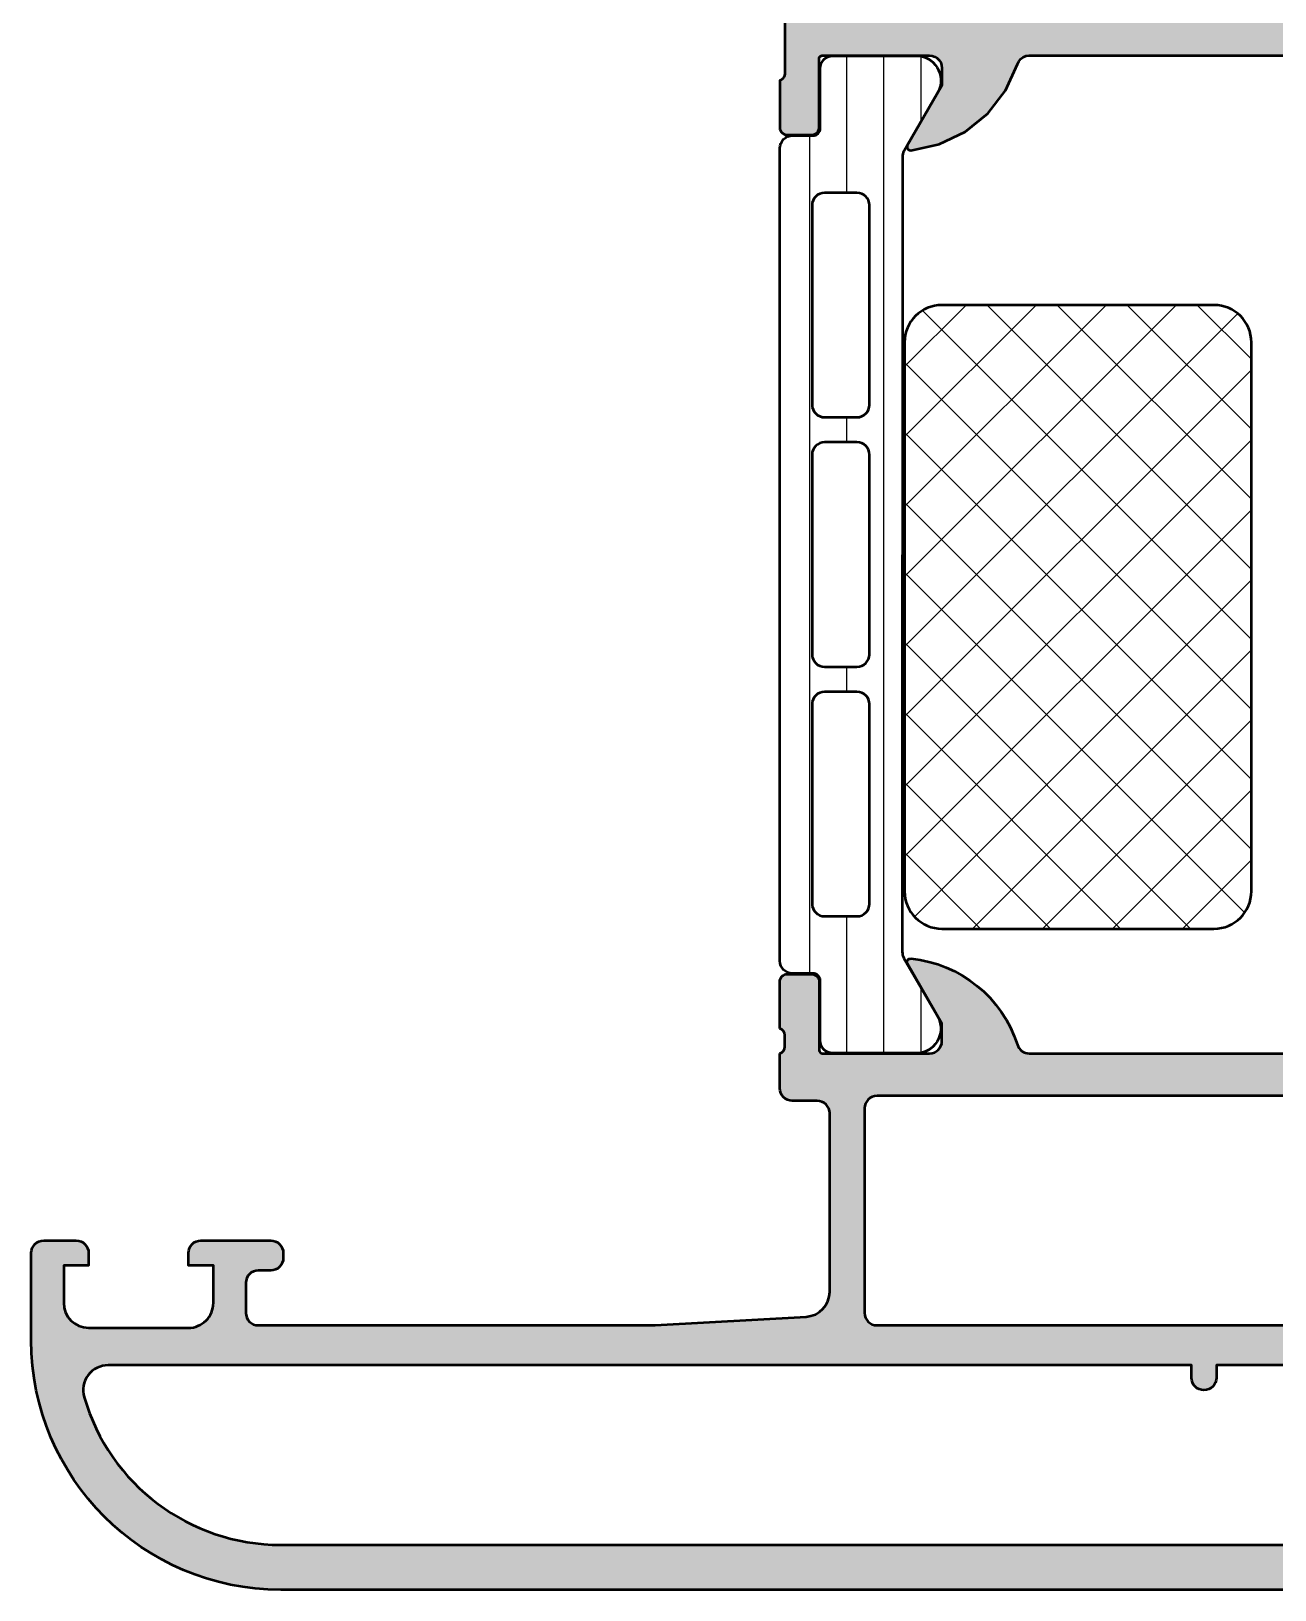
# Model space of a CAD drawing. Extents: x 0 to 94, y 0 to 98.8.
# Drawn here: x 0 to 49.8, y 0 to 62.5 of the extents above; entities that cross this region are included whole.
import ezdxf

# ---------------------------------------------------------------- set-up
doc = ezdxf.new("R2010")
doc.units = 0
for name, color, linetype, lineweight in [('0S-Alu contour', 7, 'Continuous', 50), ('0S-Alu hatch', 252, 'Continuous', 25), ('0S-Plastic contour', 254, 'Continuous', 50), ('0S-Plastic hatch', 253, 'Continuous', 25), ('0S-PT contour', 91, 'Continuous', 50), ('0S-PT hatch', 103, 'Continuous', 25)]:
    doc.layers.add(name, color=color, linetype=linetype, lineweight=lineweight)

# ---------------------------------------------------------------- blocks, each defined once
blk = doc.blocks.new('375510__039CC8BD_F9C2_4A37_8724_B7D21EF623D0_')
at = {"layer": '0S-Alu hatch'}
h = blk.add_hatch(color=256, dxfattribs=at)
edge = h.paths.add_edge_path()
edge.add_ellipse((9.999999999999972, 10.0000041107597), major_axis=(-9.999999999999973, 0), ratio=1, start_angle=0, end_angle=89.99999999999989, ccw=False)
edge.add_line((-1.8e-15, 10.00000411075973), (-6.10351561381e-05, 13.49999999999988))
edge.add_ellipse((0.4999889160596894, 13.49995004878394), major_axis=(-0.5000499537107022, 0), ratio=1, start_angle=270.00572341590123, end_angle=359.99427658407615, ccw=False)
edge.add_line((0.4999389648438052, 13.99999999999977), (1.799987792968805, 13.99999999999977))
edge.add_ellipse((1.79993784175286, 13.49995004878383), major_axis=(-0.5000499537108187, 0), ratio=1, start_angle=180.0057234159239, end_angle=269.99427658409195, ccw=False)
edge.add_line((2.299987792968805, 13.49999999999977), (2.299987792968805, 12.99999999999977))
edge.add_line((2.299987792968805, 12.99999999999977), (1.299987792968748, 12.99999999999988))
edge.add_line((1.299987792968748, 12.99999999999988), (1.299928665161244, 11.49999999999955))
edge.add_arc((2.299971843660783, 11.5000431784992), 1.000043179431689, 180.002473839011, 269.9975261610257)
edge.add_line((2.299928665161187, 10.49999999999966), (6.299959182739369, 10.49999999999966))
edge.add_arc((6.299975914868864, 11.49995275126827), 0.9999527514085972, 269.9990412742992, 360.0027072808267)
edge.add_line((7.299928665161187, 11.49999999999977), (7.299928665161244, 12.99999999999977))
edge.add_line((7.299928665161244, 12.99999999999977), (6.299928665161187, 12.99999999999977))
edge.add_line((6.299928665161187, 12.99999999999977), (6.299928665161187, 13.49999999999954))
edge.add_ellipse((6.799977400935316, 13.49995126422564), major_axis=(-0.5000487381490725, 0), ratio=1, start_angle=270.00558416400986, end_angle=359.99441583604505, ccw=False)
edge.add_line((6.799928665161301, 13.99999999999977), (9.59994697570812, 13.99999999999977))
edge.add_ellipse((9.599960775692747, 13.50001379998451), major_axis=(-0.4999862002057041, 0), ratio=1, start_angle=179.9984185945516, end_angle=270.0015814053993, ccw=False)
edge.add_line((10.099946975708, 13.49999999999977), (10.09994697570812, 13.30000305175758))
edge.add_ellipse((9.599959857284343, 13.29999017018136), major_axis=(-0.4999871185897141, 0), ratio=1, start_angle=89.99852384206088, end_angle=180.0014761580921, ccw=False)
edge.add_line((9.599946975708063, 12.80000305175758), (9.099946975708063, 12.80000305175758))
edge.add_arc((9.099949716575876, 12.30000031088977), 0.5000027408753259, 90.00031407859414, 179.9996859215192)
edge.add_line((8.599946975708063, 12.30000305175735), (8.599946975708063, 11.09999847412064))
edge.add_arc((9.099943336351286, 11.09999483476409), 0.4999963606564683, 179.9995829571354, 270.0004170425894)
edge.add_line((9.09994697570795, 10.59999847412086), (24.9999408721925, 10.59999847412098))
edge.add_line((24.9999408721925, 10.59999847412098), (31.05697631835943, 10.94611358642555))
edge.add_arc((30.9999482932563, 11.94447682080063), 0.9999906716560033, 273.2692693520143, 360.0006706298243)
edge.add_line((31.99993896484381, 11.94448852539051), (31.99993896484375, 19.09999799728382))
edge.add_arc((31.49993896484384, 19.09999799728379), 0.4999999999999148, 0, 90.00000000000325)
edge.add_line((31.49993896484381, 19.59999799728371), (30.49993896484386, 19.59999799728371))
edge.add_ellipse((30.49993896484381, 20.09999799728376), major_axis=(-0.500000000000057, 0), ratio=1, start_angle=0, end_angle=90.00000000000648, ccw=False)
edge.add_line((29.99993896484375, 20.09999799728371), (29.99997472763079, 21.49998950437634))
edge.add_arc((29.92113828108775, 21.76751009636945), 0.2788950563274199, 286.4198764194922, 361.164589374096)
edge.add_line((30.19997572763078, 21.77317850436782), (30.19997572763079, 22.22677250436783))
edge.add_arc((29.92110763198762, 22.23243316384489), 0.2789255417371505, 358.8371299271138, 433.5754054446451)
edge.add_line((29.99997472763079, 22.49997650436783), (29.99997472763079, 24.37998750437635))
edge.add_ellipse((30.29997472763078, 24.37998750437635), major_axis=(-0.29999999999999, 0), ratio=1, start_angle=269.99999999999864, end_angle=360, ccw=False)
edge.add_line((30.29997472763078, 24.67998750437634), (31.27994904667356, 24.67998750437634))
edge.add_ellipse((31.27994904667355, 24.37998750437633), major_axis=(-0.3000000000000149, 0), ratio=1, start_angle=180, end_angle=269.9999999999993, ccw=False)
edge.add_line((31.57994904667357, 24.37998750437633), (31.57994904667357, 21.61998950437634))
edge.add_arc((31.69994904667357, 21.61998950437634), 0.1200000000000045, 180, 270)
edge.add_line((31.69994904667357, 21.49998950437634), (35.99997472763079, 21.49998950437634))
edge.add_arc((35.99997472763079, 21.99998950437633), 0.4999999999999965, 270, 360)
edge.add_line((36.49997472763079, 21.99998950437634), (36.49997472763077, 22.69998950437637))
edge.add_line((36.49997472763077, 22.69998950437637), (35.11847927000842, 25.09280982740391))
edge.add_ellipse((35.23809451227909, 25.16186971972805), major_axis=(-0.1381197846482982, 0), ratio=1, start_angle=-95.6225775507923, end_angle=29.999999999994486, ccw=False)
edge.add_ellipse((34.76175148645707, 20.32338064252863), major_axis=(-4.999999999999907, 0), ratio=1, start_angle=197.7484163560708, end_angle=264.37742244920724, ccw=False)
edge.add_arc((39.9999747276309, 21.99998950437647), 0.500000000000129, 197.7484163560659, 269.9999999999959)
edge.add_line((39.99997472763086, 21.49998950437634), (53.99994230270401, 21.49998950437613))
edge.add_arc((53.99994230270401, 21.99998950437609), 0.4999999999999574, 270, 342.2515836439308)
edge.add_ellipse((59.2381655438778, 20.32338064252832), major_axis=(-5.000000000000009, 0), ratio=1, start_angle=275.6225775507936, end_angle=342.25158364393013, ccw=False)
edge.add_ellipse((58.76182251805567, 25.16186971972784), major_axis=(-0.1381197846483039, 0), ratio=1, start_angle=149.9999999999965, end_angle=275.62257755078616, ccw=False)
edge.add_line((58.88143776032634, 25.09280982740368), (57.499942302704, 22.69998950437616))
edge.add_line((57.499942302704, 22.69998950437616), (57.49994230270399, 21.99998950437612))
edge.add_arc((57.99994230270399, 21.99998950437612), 0.5, 180, 270)
edge.add_line((57.99994230270399, 21.49998950437613), (62.29996798366115, 21.49998950437613))
edge.add_arc((62.29996798366115, 21.61998950437617), 0.120000000000033, 270, 360)
edge.add_line((62.41996798366118, 21.61998950437616), (62.41996798366118, 24.37998750437615))
edge.add_ellipse((62.71996798366119, 24.37998750437615), major_axis=(-0.3000000000000114, 0), ratio=1, start_angle=270, end_angle=360, ccw=False)
edge.add_line((62.71996798366119, 24.67998750437617), (63.69994230270397, 24.67998750437617))
edge.add_ellipse((63.69994230270397, 24.37998750437615), major_axis=(-0.3000000000000114, 0), ratio=1, start_angle=180, end_angle=270, ccw=False)
edge.add_line((63.99994230270398, 24.37998750437615), (63.99994230270397, 22.49997650436763))
edge.add_arc((64.07880939834713, 22.2324331638447), 0.2789255417371423, 106.4245945553538, 181.162870072888)
edge.add_line((63.79994130270397, 22.22677250436763), (63.79994130270397, 21.77317850436766))
edge.add_arc((64.078778749247, 21.76751009636928), 0.2788950563274236, 178.8354106259024, 253.5801235805103)
edge.add_line((63.99994230270397, 21.49998950437617), (63.99992465972911, 20.09999799728371))
edge.add_ellipse((63.49992465972904, 20.09999799728379), major_axis=(-0.5000000000000782, 0), ratio=1, start_angle=89.99999999998943, end_angle=180, ccw=False)
edge.add_line((63.49992465972895, 19.59999799728371), (62.49992465972912, 19.59999799728371))
edge.add_arc((62.4999246597292, 19.09999799728356), 0.5000000000001421, 90.00000000000978, 180)
edge.add_line((61.99992465972906, 19.09999799728348), (61.99992465972906, 11.94448852539051))
edge.add_arc((62.9999153313166, 11.94447682080066), 0.999990671656032, 179.9993293701756, 266.7307306479874)
edge.add_line((62.94288730621349, 10.94611358642555), (68.99992275237975, 10.59999847412098))
edge.add_line((68.99992275237975, 10.59999847412098), (84.89991664886475, 10.59999847412086))
edge.add_arc((84.89992028822142, 11.09999483476423), 0.4999963606566104, 269.9995829574073, 360.0004170428646)
edge.add_line((85.3999166488648, 11.09999847412075), (85.3999166488648, 12.30000305175747))
edge.add_arc((84.89991390799705, 12.30000031088983), 0.5000027408752691, 0.0003140784807261, 89.99968592141236)
edge.add_line((84.89991664886479, 12.80000305175758), (84.3999166488648, 12.80000305175758))
edge.add_ellipse((84.39990376728852, 13.29999017018124), major_axis=(-0.4999871185895951, 0), ratio=1, start_angle=-0.0014761580922026951, end_angle=90.00147615793912, ccw=False)
edge.add_line((83.89991664886485, 13.30000305175747), (83.8999166488648, 13.49999999999977))
edge.add_ellipse((84.39990284888013, 13.50001379998444), major_axis=(-0.4999862002057734, 0), ratio=1, start_angle=-90.00158140540441, end_angle=0.0015814054485190354, ccw=False)
edge.add_line((84.3999166488648, 13.99999999999977), (87.19993495941166, 13.99999999999966))
edge.add_ellipse((87.19988622363773, 13.49995126422571), major_axis=(-0.500048738148894, 0), ratio=1, start_angle=180.005584163955, end_angle=269.9944158359981, ccw=False)
edge.add_line((87.69993495941168, 13.49999999999966), (87.69993495941168, 12.99999999999977))
edge.add_line((87.69993495941168, 12.99999999999977), (86.69993495941173, 12.99999999999977))
edge.add_line((86.69993495941173, 12.99999999999977), (86.70017313002661, 11.4999999999996))
edge.add_arc((87.70012588031871, 11.4999527512681), 0.9999527514083695, 179.9972927191733, 270.0009587257008)
edge.add_line((87.7001426124482, 10.49999999999972), (91.7001731300265, 10.49999999999972))
edge.add_arc((91.70012995152695, 11.5000431784994), 1.000043179431831, 270.0024738389727, 359.9975261609889)
edge.add_line((92.70017313002661, 11.49999999999972), (92.69987583160405, 12.99999999999977))
edge.add_line((92.69987583160405, 12.99999999999977), (91.69987583160406, 12.99999999999977))
edge.add_line((91.69987583160406, 12.99999999999977), (91.69987583160406, 13.49999999999977))
edge.add_ellipse((92.19992578281997, 13.49995004878385), major_axis=(-0.5000499537107885, 0), ratio=1, start_angle=270.0057234159111, end_angle=359.99427658407615, ccw=False)
edge.add_line((92.199875831604, 13.99999999999977), (93.49992465972906, 13.99999999999977))
edge.add_ellipse((93.49987470851315, 13.49995004878386), major_axis=(-0.5000499537107868, 0), ratio=1, start_angle=180.0057234159239, end_angle=269.9942765840954, ccw=False)
edge.add_line((93.99992465972905, 13.49999999999988), (93.99986362457282, 10.00000411075962))
edge.add_ellipse((83.99986362457282, 10.00000411075972), major_axis=(-9.999999999999972, 0), ratio=1, start_angle=89.99999999999949, end_angle=180, ccw=False)
edge.add_line((83.99986362457275, 4.1107597326e-06), (9.999999999999943, 4.1107597326e-06))
edge = h.paths.add_edge_path()
edge.add_arc((10.00000000000003, 10.00000406307473), 8.199999999998825, 196.1276539022639, 270.0000000000001)
edge.add_line((10.00000000000004, 1.800004063075903), (83.99986362457275, 1.800004063075903))
edge.add_arc((83.99986362457275, 10.00000406307486), 8.199999999998958, 270, 343.8723460977363)
edge.add_arc((90.91650903491411, 7.999999996186101), 1.000000000001182, 343.8723460977337, 449.9999999999984)
edge.add_line((90.91650903491416, 8.999999996187285), (47.49993181228643, 8.99999999618717))
edge.add_line((47.49993181228643, 8.99999999618717), (47.49993181228643, 8.49999999618717))
edge.add_ellipse((46.99993181228646, 8.49999999618717), major_axis=(-0.4999999999999716, 0), ratio=1, start_angle=0, end_angle=180, ccw=False)
edge.add_line((46.49993181228649, 8.49999999618717), (46.49993181228649, 8.999999996187057))
edge.add_line((46.49993181228649, 8.999999996187057), (3.083354589658824, 8.99999999618717))
edge.add_arc((3.083354589658823, 7.999999996185966), 1.000000000001204, 89.99999999999991, 196.1276539022647)
edge = h.paths.add_edge_path()
edge.add_arc((33.89993286132818, 11.09999847412086), 0.5, 180, 270)
edge.add_line((33.89993286132818, 10.59999847412086), (60.09993076324474, 10.59999847412086))
edge.add_arc((60.09993076324474, 11.09999847412086), 0.5, 270, 360)
edge.add_line((60.59993076324474, 11.09999847412086), (60.59993076324468, 19.29999481491472))
edge.add_arc((60.09993363587648, 19.29999768754652), 0.4999971273764557, 359.9996708184944, 450.0003291812473)
edge.add_line((60.09993076324469, 19.79999481491472), (33.89993286132818, 19.79999481491472))
edge.add_arc((33.89992998869639, 19.29999768754652), 0.4999971273764557, 89.99967081875272, 180.0003291815056)
edge.add_line((33.39993286132818, 19.29999481491472), (33.39993286132818, 11.09999847412086))
at = {"layer": '0S-Alu contour', "color": 7}
for points in [[(36.49997472763079, 21.99998950437634), (36.49997472763077, 22.69998950437637), (35.11847927000842, 25.09280982740391)], [(29.99997472763079, 22.49997650436783), (29.99997472763079, 24.37998750437635)], [(30.29997472763078, 24.67998750437634), (31.27994904667356, 24.67998750437634)], [(31.57994904667357, 24.37998750437633), (31.57994904667357, 21.61998950437634)], [(30.19997572763078, 21.77317850436782), (30.19997572763079, 22.22677250436783)], [(29.99993896484375, 20.09999799728371), (29.99997472763079, 21.49998950437634)], [(31.69994904667357, 21.49998950437634), (35.99997472763079, 21.49998950437634)], [(39.99997472763086, 21.49998950437634), (53.99994230270401, 21.49998950437613)], [(31.49993896484381, 19.59999799728371), (30.49993896484386, 19.59999799728371)], [(60.09993076324469, 19.79999481491472), (33.89993286132818, 19.79999481491472)], [(31.99993896484381, 11.94448852539051), (31.99993896484375, 19.09999799728382)], [(33.39993286132818, 19.29999481491472), (33.39993286132818, 11.09999847412086)], [(0.4999389648438052, 13.99999999999977), (1.799987792968805, 13.99999999999977)], [(6.799928665161301, 13.99999999999977), (9.59994697570812, 13.99999999999977)], [(-1.8e-15, 10.00000411075973), (-6.10351561381e-05, 13.49999999999988)], [(2.299987792968805, 13.49999999999977), (2.299987792968805, 12.99999999999977), (1.299987792968748, 12.99999999999988), (1.299928665161244, 11.49999999999955)], [(7.299928665161187, 11.49999999999977), (7.299928665161244, 12.99999999999977), (6.299928665161187, 12.99999999999977), (6.299928665161187, 13.49999999999954)], [(10.099946975708, 13.49999999999977), (10.09994697570812, 13.30000305175758)], [(9.599946975708063, 12.80000305175758), (9.099946975708063, 12.80000305175758)], [(8.599946975708063, 12.30000305175735), (8.599946975708063, 11.09999847412064)], [(9.09994697570795, 10.59999847412086), (24.9999408721925, 10.59999847412098), (31.05697631835943, 10.94611358642555)], [(2.299928665161187, 10.49999999999966), (6.299959182739369, 10.49999999999966)], [(33.89993286132818, 10.59999847412086), (60.09993076324474, 10.59999847412086)], [(46.49993181228649, 8.49999999618717), (46.49993181228649, 8.999999996187057), (3.083354589658824, 8.99999999618717)], [(90.91650903491416, 8.999999996187285), (47.49993181228643, 8.99999999618717), (47.49993181228643, 8.49999999618717)], [(10.00000000000004, 1.800004063075903), (83.99986362457275, 1.800004063075903)], [(83.99986362457275, 4.1107597326e-06), (9.999999999999941, 4.1107597326e-06)]]:
    blk.add_lwpolyline(points, dxfattribs=at)
at = {"layer": '0S-Alu contour', "color": 7, "extrusion": (0, 0, -1)}
for centre, radius, start, end in [((-35.23809451227909, 25.16186971972805), 0.1381197846482982, 330.0000000000056, 95.62257755079234), ((-34.76175148645707, 20.32338064252863), 4.999999999999907, 95.62257755079276, 162.2515836439292), ((-30.29997472763078, 24.37998750437635), 0.29999999999999, 0, 90.00000000000136), ((-31.27994904667355, 24.37998750437633), 0.3000000000000149, 90.00000000000067, 180), ((-30.49993896484381, 20.09999799728376), 0.500000000000057, 269.9999999999935, 0), ((-0.4999889160596894, 13.49995004878394), 0.5000499537107022, 0.0057234159238532, 89.99427658409878), ((-1.79993784175286, 13.49995004878383), 0.5000499537108187, 90.00572341590808, 179.9942765840761), ((-6.799977400935316, 13.49995126422564), 0.5000487381490725, 0.0055841639549441, 89.99441583599011), ((-9.599960775692747, 13.50001379998451), 0.4999862002057041, 89.99841859460072, 180.0015814054484), ((-9.599959857284343, 13.29999017018136), 0.4999871185897141, 179.9985238419079, 270.0014761579391), ((-9.999999999999972, 10.0000041107597), 9.999999999999973, 270.0000000000002, 0), ((-46.99993181228646, 8.49999999618717), 0.4999999999999716, 180, 0)]:
    blk.add_arc(centre, radius, start, end, dxfattribs=at)
at = {"layer": '0S-Alu contour', "color": 7}
for centre, radius, start, end in [((29.92110763198762, 22.23243316384489), 0.2789255417371505, 358.8371299271138, 73.57540544464514), ((35.99997472763079, 21.99998950437633), 0.4999999999999965, 270, 0), ((29.92113828108775, 21.76751009636945), 0.2788950563274199, 286.4198764194922, 1.164589374095985), ((31.69994904667357, 21.61998950437634), 0.1200000000000045, 180, 270), ((39.9999747276309, 21.99998950437647), 0.500000000000129, 197.7484163560659, 269.9999999999959), ((31.49993896484384, 19.09999799728379), 0.4999999999999148, 0, 90.00000000000325), ((33.89992998869639, 19.29999768754652), 0.4999971273764557, 89.99967081875272, 180.0003291815056), ((9.099949716575876, 12.30000031088977), 0.5000027408753259, 90.00031407859414, 179.9996859215192), ((30.9999482932563, 11.94447682080063), 0.9999906716560033, 273.2692693520143, 0.000670629824406), ((2.299971843660783, 11.5000431784992), 1.000043179431689, 180.002473839011, 269.9975261610257), ((6.299975914868864, 11.49995275126827), 0.9999527514085972, 269.9990412742992, 0.0027072808266599), ((9.099943336351286, 11.09999483476409), 0.4999963606564683, 179.9995829571354, 270.0004170425894), ((33.89993286132818, 11.09999847412086), 0.5, 180, 270), ((3.083354589658823, 7.999999996185966), 1.000000000001204, 89.99999999999991, 196.1276539022647), ((10.00000000000003, 10.00000406307473), 8.199999999998825, 196.1276539022639, 270.0000000000001)]:
    blk.add_arc(centre, radius, start, end, dxfattribs=at)
blk = doc.blocks.new('430160__FEB0815F_0D19_44E5_8ABB_CA6C06B854EF_')
at = {"layer": '0S-Alu hatch'}
h = blk.add_hatch(color=256, dxfattribs=at)
edge = h.paths.add_edge_path()
edge.add_line((63.99997414003127, 98.8), (29.99997472763079, 98.8))
edge.add_line((29.99997472763079, 98.8), (29.99997472763079, 95.39999999998672))
edge.add_line((29.99997472763079, 95.39999999998672), (31.09997472763069, 94.29999999998681))
edge.add_line((31.09997472763069, 94.29999999998681), (31.69997472763061, 94.29999999998681))
edge.add_line((31.69997472763061, 94.29999999998681), (31.69997472763061, 95.79999999998682))
edge.add_ellipse((32.6999747276306, 95.79999999998682), major_axis=(-0.9999999999999928, 0), ratio=1, start_angle=269.9999999999996, end_angle=360, ccw=False)
edge.add_line((32.69997472763061, 96.79999999998681), (33.99997472763056, 96.79999999998681))
edge.add_ellipse((33.99997472763067, 95.7999999999867), major_axis=(-1.000000000000113, 0), ratio=1, start_angle=180, end_angle=270.0000000000065, ccw=False)
edge.add_line((34.99997472763079, 95.79999999998682), (34.99997472763079, 89.7999999999868))
edge.add_ellipse((34.47497472763082, 89.29999999998681), major_axis=(-0.7249999999999732, 0), ratio=1, start_angle=136.3971810272944, end_angle=223.6028189727057, ccw=False)
edge.add_line((34.99997472763079, 88.7999999999868), (34.99997472763079, 81.79999999998681))
edge.add_ellipse((33.99997472763079, 81.7999999999868), major_axis=(-0.9999999999999928, 0), ratio=1, start_angle=89.9999999999996, end_angle=180, ccw=False)
edge.add_line((33.99997472763079, 80.79999999998682), (32.69997472763061, 80.79999999998658))
edge.add_ellipse((32.69997472763073, 81.79999999998671), major_axis=(-1.000000000000127, 0), ratio=1, start_angle=0, end_angle=89.99999999999272, ccw=False)
edge.add_line((31.69997472763061, 81.79999999998681), (31.69997472763061, 84.29999999998681))
edge.add_line((31.69997472763061, 84.29999999998681), (31.1999747276306, 84.29999999998681))
edge.add_arc((31.1999747276306, 83.29999999998682), 1, 89.9999999999998, 180)
edge.add_line((30.1999747276306, 83.29999999998682), (30.19997114859729, 60.77356178376703))
edge.add_line((30.19997114859729, 60.77356178376703), (30.19199486647125, 60.70143998374442))
edge.add_line((30.19199486647125, 60.70143998374442), (30.16568564379458, 60.63381602410754))
edge.add_line((30.16568564379458, 60.63381602410754), (30.12282398994667, 60.57526644046583))
edge.add_line((30.12282398994667, 60.57526644046583), (30.06631062068681, 60.52975364874896))
edge.add_line((30.06631062068681, 60.52975364874896), (29.99997014859736, 60.50035778376695))
edge.add_line((29.99997014859736, 60.50035778376695), (29.99997014859713, 58.62034678375971))
edge.add_line((29.99997014859713, 58.62034678375971), (30.00749177494271, 58.55359050357174))
edge.add_line((30.00749177494271, 58.55359050357174), (30.02967948822624, 58.49018166202268))
edge.add_line((30.02967948822624, 58.49018166202268), (30.06542070385667, 58.43329984320007))
edge.add_line((30.06542070385667, 58.43329984320007), (30.11292320803995, 58.38579733901726))
edge.add_line((30.11292320803995, 58.38579733901726), (30.16980502686119, 58.35005612338773))
edge.add_line((30.16980502686119, 58.35005612338773), (30.23321386841206, 58.32786841010328))
edge.add_line((30.23321386841206, 58.32786841010328), (30.29997014859816, 58.32034678375794))
edge.add_line((30.29997014859816, 58.32034678375794), (31.27994446764106, 58.3203467837584))
edge.add_line((31.27994446764106, 58.3203467837584), (31.35759018117048, 58.33056903587113))
edge.add_line((31.35759018117048, 58.33056903587113), (31.42994446763982, 58.36053916262245))
edge.add_line((31.42994446763982, 58.36053916262245), (31.49207650199576, 58.40821474940184))
edge.add_line((31.49207650199576, 58.40821474940184), (31.53975208877472, 58.47034678375758))
edge.add_line((31.53975208877472, 58.47034678375758), (31.5697222155265, 58.54270107022784))
edge.add_line((31.5697222155265, 58.54270107022784), (31.57994446764013, 58.62034678375859))
edge.add_line((31.57994446764013, 58.62034678375859), (31.57994446764013, 61.38034478375789))
edge.add_line((31.57994446764013, 61.38034478375789), (31.58403415378411, 61.41140131638212))
edge.add_line((31.58403415378411, 61.41140131638212), (31.59602176918696, 61.44034144126771))
edge.add_line((31.59602176918696, 61.44034144126771), (31.61509053636945, 61.46519331985928))
edge.add_line((31.61509053636945, 61.46519331985928), (31.63994120280785, 61.48426366670902))
edge.add_line((31.63994120280785, 61.48426366670902), (31.66888056564372, 61.49625312166176))
edge.add_line((31.66888056564372, 61.49625312166176), (31.69993683824593, 61.50034478190104))
edge.add_line((31.69993683824593, 61.50034478190104), (35.9999548911471, 61.500344783758))
edge.add_line((35.9999548911471, 61.500344783758), (36.11121846833376, 61.48781440719814))
edge.add_line((36.11121846833376, 61.48781440719814), (36.2169036000161, 61.45083810551251))
edge.add_line((36.2169036000161, 61.45083810551251), (36.31171007464188, 61.391270275989))
edge.add_line((36.31171007464188, 61.391270275989), (36.39088325582878, 61.31209830288026))
edge.add_line((36.39088325582878, 61.31209830288026), (36.45045253197776, 61.21729273719983))
edge.add_line((36.45045253197776, 61.21729273719983), (36.48743044628754, 61.11160816974325))
edge.add_line((36.48743044628754, 61.11160816974325), (36.49996252059458, 61.00034478376848))
edge.add_line((36.49996252059458, 61.00034478376848), (36.49996252059526, 60.30034783551537))
edge.add_line((36.49996252059526, 60.30034783551537), (35.11171789168856, 57.89582207868012))
edge.add_line((35.11171789168856, 57.89582207868012), (35.10138872720262, 57.86112287488482))
edge.add_line((35.10138872720262, 57.86112287488482), (35.10036780728609, 57.8249333169224))
edge.add_line((35.10036780728609, 57.8249333169224), (35.10872434822449, 57.7897069829296))
edge.add_line((35.10872434822449, 57.7897069829296), (35.1258917936056, 57.75783214642888))
edge.add_line((35.1258917936056, 57.75783214642888), (35.15070622568391, 57.73146985624771))
edge.add_line((35.15070622568391, 57.73146985624771), (35.18148527663353, 57.71240742183522))
edge.add_line((35.18148527663353, 57.71240742183522), (35.21614218963958, 57.70193723732404))
edge.add_line((35.21614218963958, 57.70193723732404), (35.25232729677072, 57.70076915984463))
edge.add_line((35.25232729677072, 57.70076915984463), (36.38589877066595, 57.94780356463797))
edge.add_line((36.38589877066595, 57.94780356463797), (37.43202062699284, 58.44944023125845))
edge.add_line((37.43202062699284, 58.44944023125845), (38.33436923468999, 59.17867083522992))
edge.add_line((38.33436923468999, 59.17867083522992), (39.04436177354473, 60.09623330087016))
edge.add_line((39.04436177354473, 60.09623330087016), (39.52377195321562, 61.15272568759338))
edge.add_line((39.52377195321562, 61.15272568759338), (39.57686468490164, 61.26673914195543))
edge.add_line((39.57686468490164, 61.26673914195543), (39.65672812154816, 61.36389745307653))
edge.add_line((39.65672812154816, 61.36389745307653), (39.75830946715606, 61.43805361369004))
edge.add_line((39.75830946715606, 61.43805361369004), (39.87518187813038, 61.48451591546155))
edge.add_line((39.87518187813038, 61.48451591546155), (39.99996310410245, 61.50034630964182))
edge.add_line((39.99996310410245, 61.50034630964182), (53.99999245467751, 61.50034630964251))
edge.add_line((53.99999245467751, 61.50034630964251), (54.124773680646, 61.48451591546245))
edge.add_line((54.124773680646, 61.48451591546245), (54.24164609161874, 61.43805361369118))
edge.add_line((54.24164609161874, 61.43805361369118), (54.34322743722867, 61.36389745307634))
edge.add_line((54.34322743722867, 61.36389745307634), (54.42309087387497, 61.26673914195589))
edge.add_line((54.42309087387497, 61.26673914195589), (54.47618360557695, 61.15272568758346))
edge.add_line((54.47618360557695, 61.15272568758346), (54.95559378523143, 60.09623330087015))
edge.add_line((54.95559378523143, 60.09623330087015), (55.66558632408597, 59.17867083523059))
edge.add_line((55.66558632408597, 59.17867083523059), (56.56793493178334, 58.44944023125911))
edge.add_line((56.56793493178334, 58.44944023125911), (57.61405678810952, 57.94780356463888))
edge.add_line((57.61405678810952, 57.94780356463888), (58.74762826200566, 57.7007691598451))
edge.add_line((58.74762826200566, 57.7007691598451), (58.7838133691354, 57.70193723732472))
edge.add_line((58.7838133691354, 57.70193723732472), (58.81847028214377, 57.71240742183614))
edge.add_line((58.81847028214377, 57.71240742183614), (58.84924933309176, 57.73146985624771))
edge.add_line((58.84924933309176, 57.73146985624771), (58.87406376517098, 57.75783214642933))
edge.add_line((58.87406376517098, 57.75783214642933), (58.89123121055143, 57.78970698293142))
edge.add_line((58.89123121055143, 57.78970698293142), (58.89958775149029, 57.82493331692375))
edge.add_line((58.89958775149029, 57.82493331692375), (58.89856683157375, 57.86112287488548))
edge.add_line((58.89856683157375, 57.86112287488548), (58.88823766708803, 57.89582207867923))
edge.add_line((58.88823766708803, 57.89582207867923), (57.49999303818157, 60.30034783551537))
edge.add_line((57.49999303818157, 60.30034783551537), (57.49999303818181, 61.00034478376941))
edge.add_line((57.49999303818181, 61.00034478376941), (57.51252511248931, 61.11160816974372))
edge.add_line((57.51252511248931, 61.11160816974372), (57.54950302679883, 61.2172927372023))
edge.add_line((57.54950302679883, 61.2172927372023), (57.60907230294761, 61.31209830288143))
edge.add_line((57.60907230294761, 61.31209830288143), (57.68824548413404, 61.39127027598899))
edge.add_line((57.68824548413404, 61.39127027598899), (57.78305195875979, 61.45083810551319))
edge.add_line((57.78305195875979, 61.45083810551319), (57.88873709044279, 61.48781440719814))
edge.add_line((57.88873709044279, 61.48781440719814), (58.00000066763066, 61.5003447837587))
edge.add_line((58.00000066763066, 61.5003447837587), (62.30001872053107, 61.50034478190175))
edge.add_line((62.30001872053107, 61.50034478190175), (62.33107499313081, 61.4962531216629))
edge.add_line((62.33107499313081, 61.4962531216629), (62.36001435596739, 61.48426366670992))
edge.add_line((62.36001435596739, 61.48426366670992), (62.38486502240693, 61.46519331986087))
edge.add_line((62.38486502240693, 61.46519331986087), (62.40393378958874, 61.44034144126816))
edge.add_line((62.40393378958874, 61.44034144126816), (62.41592140499204, 61.41140131638394))
edge.add_line((62.41592140499204, 61.41140131638394), (62.42001109113624, 61.38034478375721))
edge.add_line((62.42001109113624, 61.38034478375721), (62.42001109113625, 58.62034678375898))
edge.add_line((62.42001109113625, 58.62034678375898), (62.43023334324942, 58.54270107022715))
edge.add_line((62.43023334324942, 58.54270107022715), (62.46020347000075, 58.47034678375849))
edge.add_line((62.46020347000075, 58.47034678375849), (62.50787905678038, 58.4082147494032))
edge.add_line((62.50787905678038, 58.4082147494032), (62.5700110911368, 58.36053916262334))
edge.add_line((62.5700110911368, 58.36053916262334), (62.64236537760478, 58.33056903587204))
edge.add_line((62.64236537760478, 58.33056903587204), (62.72001109113594, 58.32034678375886))
edge.add_line((62.72001109113594, 58.32034678375886), (63.6999854101809, 58.32034678375885))
edge.add_line((63.6999854101809, 58.32034678375885), (63.76674169036614, 58.3278684101042))
edge.add_line((63.76674169036614, 58.3278684101042), (63.83015053191426, 58.35005612338818))
edge.add_line((63.83015053191426, 58.35005612338818), (63.88703235073735, 58.38579733901863))
edge.add_line((63.88703235073735, 58.38579733901863), (63.93453485491882, 58.43329984320074))
edge.add_line((63.93453485491882, 58.43329984320074), (63.97027607055014, 58.49018166202383))
edge.add_line((63.97027607055014, 58.49018166202383), (63.9924637838332, 58.55359050357108))
edge.add_line((63.9924637838332, 58.55359050357108), (63.99998541017925, 58.620346783759))
edge.add_line((63.99998541017925, 58.620346783759), (63.99998541017902, 60.50035778376742))
edge.add_line((63.99998541017902, 60.50035778376742), (63.93364493808957, 60.52975364874942))
edge.add_line((63.93364493808957, 60.52975364874942), (63.87713156882927, 60.57526644046561))
edge.add_line((63.87713156882927, 60.57526644046561), (63.83426991498202, 60.63381602410711))
edge.add_line((63.83426991498202, 60.63381602410711), (63.8079606923049, 60.70143998374487))
edge.add_line((63.8079606923049, 60.70143998374487), (63.79998441017909, 60.77356178376682))
edge.add_line((63.79998441017909, 60.77356178376682), (63.79998083114213, 83.29999999998682))
edge.add_arc((62.79998083114225, 83.29999999998692), 0.9999999999998863, 0, 89.99999999999349)
edge.add_line((62.79998083114236, 84.29999999998681), (62.29998083114236, 84.29999999998681))
edge.add_line((62.29998083114236, 84.29999999998681), (62.29998083114236, 81.79999999998681))
edge.add_ellipse((61.29998083114237, 81.7999999999868), major_axis=(-0.9999999999999928, 0), ratio=1, start_angle=89.9999999999996, end_angle=180, ccw=False)
edge.add_line((61.29998083114236, 80.79999999998682), (59.99998083114241, 80.79999999998682))
edge.add_ellipse((59.99998083114254, 81.79999999998695), major_axis=(-1.000000000000142, 0), ratio=1, start_angle=0, end_angle=89.99999999999233, ccw=False)
edge.add_line((58.9999808311424, 81.79999999998704), (58.9999808311424, 88.7999999999868))
edge.add_ellipse((59.52498083114237, 89.29999999998681), major_axis=(-0.7249999999999732, 0), ratio=1, start_angle=-43.60281897270562, end_angle=43.60281897270568, ccw=False)
edge.add_line((58.9999808311424, 89.7999999999868), (58.9999808311424, 95.79999999998682))
edge.add_ellipse((59.9999808311424, 95.79999999998682), major_axis=(-0.9999999999999928, 0), ratio=1, start_angle=269.9999999999996, end_angle=360, ccw=False)
edge.add_line((59.99998083114241, 96.79999999998681), (61.29998083114236, 96.79999999998681))
edge.add_ellipse((61.29998083114237, 95.79999999998682), major_axis=(-1, 0), ratio=1, start_angle=180, end_angle=270.0000000000008, ccw=False)
edge.add_line((62.29998083114237, 95.79999999998682), (62.29998083114236, 94.29999999998681))
edge.add_line((62.29998083114236, 94.29999999998681), (62.8999808311425, 94.29999999998681))
edge.add_line((62.8999808311425, 94.29999999998681), (63.9999808311424, 95.39999999998672))
edge.add_line((63.9999808311424, 95.39999999998672), (63.99997414003127, 98.8))
edge = h.paths.add_edge_path()
edge.add_line((37.19997014999416, 96.80000305174465), (56.79998540877903, 96.80000305174465))
edge.add_ellipse((56.79998540877902, 96.30000305174465), major_axis=(-0.5000000000000142, 0), ratio=1, start_angle=180, end_angle=269.9999999999984, ccw=False)
edge.add_line((57.29998540877904, 96.30000305174467), (57.29998540877904, 80.5999954223501))
edge.add_arc((58.79998540877903, 80.5999954223501), 1.5, 180, 270)
edge.add_line((58.79998540877903, 79.09999542235009), (61.49998540505766, 79.09999542235009))
edge.add_ellipse((61.49998540505769, 78.59999542235012), major_axis=(-0.4999999999999716, 0), ratio=1, start_angle=180, end_angle=270.00000000000324, ccw=False)
edge.add_line((61.99998540505766, 78.59999542244059), (61.99998540861844, 64.00136369925656))
edge.add_ellipse((61.49998540866715, 64.0013636991689), major_axis=(-0.4999999999512833, 0), ratio=1, start_angle=90.00200304466989, end_angle=180, ccw=False)
edge.add_line((61.50000288852942, 63.50136369952315), (32.49998438281471, 63.50034986686569))
edge.add_ellipse((32.49996659334596, 64.00034630990493), major_axis=(-0.4999964433557054, 0), ratio=1, start_angle=0, end_angle=90.00203853745938, ccw=False)
edge.add_line((31.99997014999025, 64.0003463099954), (31.99997015371554, 78.5999954224224))
edge.add_ellipse((32.49997015373367, 78.59999542233196), major_axis=(-0.500000000018133, 0), ratio=1, start_angle=269.9999999999935, end_angle=360, ccw=False)
edge.add_line((32.49997015373373, 79.09999542235009), (35.19997014999689, 79.09999542235009))
edge.add_arc((35.19997014999705, 80.59999542234993), 1.499999999999843, 269.9999999999938, 360)
edge.add_line((36.69997014999689, 80.5999954223501), (36.69997014999415, 96.30000305174445))
edge.add_ellipse((37.19997014999424, 96.3000030517446), major_axis=(-0.5000000000000853, 0), ratio=1, start_angle=270.000000000009, end_angle=360, ccw=False)
at = {"layer": '0S-Alu contour', "color": 7}
for points in [[(63.99997414003127, 98.8), (29.99997472763079, 98.8), (29.99997472763079, 95.39999999998672), (31.09997472763069, 94.29999999998681), (31.69997472763061, 94.29999999998681), (31.69997472763061, 95.79999999998682)], [(62.29998083114237, 95.79999999998682), (62.29998083114236, 94.29999999998681), (62.8999808311425, 94.29999999998681), (63.9999808311424, 95.39999999998672), (63.99997414003127, 98.8)], [(32.69997472763061, 96.79999999998681), (33.99997472763056, 96.79999999998681)], [(36.69997014999689, 80.5999954223501), (36.69997014999415, 96.30000305174445)], [(37.19997014999416, 96.80000305174465), (56.79998540877903, 96.80000305174465)], [(57.29998540877904, 96.30000305174467), (57.29998540877904, 80.5999954223501)], [(59.99998083114241, 96.79999999998681), (61.29998083114236, 96.79999999998681)], [(34.99997472763079, 95.79999999998682), (34.99997472763079, 89.7999999999868)], [(58.9999808311424, 89.7999999999868), (58.9999808311424, 95.79999999998682)], [(34.99997472763079, 88.7999999999868), (34.99997472763079, 81.79999999998681)], [(58.9999808311424, 81.79999999998704), (58.9999808311424, 88.7999999999868)], [(31.69997472763061, 81.79999999998681), (31.69997472763061, 84.29999999998681), (31.1999747276306, 84.29999999998681)], [(62.79998083114236, 84.29999999998681), (62.29998083114236, 84.29999999998681), (62.29998083114236, 81.79999999998681)], [(30.1999747276306, 83.29999999998682), (30.19997114859729, 60.77356178376703), (30.19199486647125, 60.70143998374442), (30.16568564379458, 60.63381602410754), (30.12282398994667, 60.57526644046583), (30.06631062068681, 60.52975364874896), (29.99997014859736, 60.50035778376695), (29.99997014859713, 58.62034678375971), (30.00749177494271, 58.55359050357174), (30.02967948822624, 58.49018166202268), (30.06542070385667, 58.43329984320007), (30.11292320803995, 58.38579733901726), (30.16980502686119, 58.35005612338773), (30.23321386841206, 58.32786841010328), (30.29997014859816, 58.32034678375794), (31.27994446764106, 58.3203467837584), (31.35759018117048, 58.33056903587113), (31.42994446763982, 58.36053916262245), (31.49207650199576, 58.40821474940184), (31.53975208877472, 58.47034678375758), (31.5697222155265, 58.54270107022784), (31.57994446764013, 58.62034678375859), (31.57994446764013, 61.38034478375789), (31.58403415378411, 61.41140131638212), (31.59602176918696, 61.44034144126771), (31.61509053636945, 61.46519331985928), (31.63994120280785, 61.48426366670902), (31.66888056564372, 61.49625312166176), (31.69993683824593, 61.50034478190104), (35.9999548911471, 61.500344783758), (36.11121846833376, 61.48781440719814), (36.2169036000161, 61.45083810551251), (36.31171007464188, 61.391270275989), (36.39088325582878, 61.31209830288026), (36.45045253197776, 61.21729273719983), (36.48743044628754, 61.11160816974325), (36.49996252059458, 61.00034478376848), (36.49996252059526, 60.30034783551537), (35.11171789168856, 57.89582207868012), (35.10138872720262, 57.86112287488482), (35.10036780728609, 57.8249333169224), (35.10872434822449, 57.7897069829296), (35.1258917936056, 57.75783214642888), (35.15070622568391, 57.73146985624771), (35.18148527663353, 57.71240742183522), (35.21614218963958, 57.70193723732404), (35.25232729677072, 57.70076915984463), (36.38589877066595, 57.94780356463797), (37.43202062699284, 58.44944023125845), (38.33436923468999, 59.17867083522992), (39.04436177354473, 60.09623330087016), (39.52377195321562, 61.15272568759338), (39.57686468490164, 61.26673914195543), (39.65672812154816, 61.36389745307653), (39.75830946715606, 61.43805361369004), (39.87518187813038, 61.48451591546155), (39.99996310410245, 61.50034630964182), (53.99999245467751, 61.50034630964251), (54.124773680646, 61.48451591546245), (54.24164609161874, 61.43805361369118), (54.34322743722867, 61.36389745307634), (54.42309087387497, 61.26673914195589), (54.47618360557695, 61.15272568758346), (54.95559378523143, 60.09623330087015), (55.66558632408597, 59.17867083523059), (56.56793493178334, 58.44944023125911), (57.61405678810952, 57.94780356463888), (58.74762826200566, 57.7007691598451), (58.7838133691354, 57.70193723732472), (58.81847028214377, 57.71240742183614), (58.84924933309176, 57.73146985624771), (58.87406376517098, 57.75783214642933), (58.89123121055143, 57.78970698293142), (58.89958775149029, 57.82493331692375), (58.89856683157375, 57.86112287488548), (58.88823766708803, 57.89582207867923), (57.49999303818157, 60.30034783551537), (57.49999303818181, 61.00034478376941), (57.51252511248931, 61.11160816974372), (57.54950302679883, 61.2172927372023), (57.60907230294761, 61.31209830288143), (57.68824548413404, 61.39127027598899), (57.78305195875979, 61.45083810551319), (57.88873709044279, 61.48781440719814), (58.00000066763066, 61.5003447837587), (62.30001872053107, 61.50034478190175), (62.33107499313081, 61.4962531216629), (62.36001435596739, 61.48426366670992), (62.38486502240693, 61.46519331986087), (62.40393378958874, 61.44034144126816), (62.41592140499204, 61.41140131638394), (62.42001109113624, 61.38034478375721), (62.42001109113625, 58.62034678375898), (62.43023334324942, 58.54270107022715), (62.46020347000075, 58.47034678375849), (62.50787905678038, 58.4082147494032), (62.5700110911368, 58.36053916262334), (62.64236537760478, 58.33056903587204), (62.72001109113594, 58.32034678375886), (63.6999854101809, 58.32034678375885), (63.76674169036614, 58.3278684101042), (63.83015053191426, 58.35005612338818), (63.88703235073735, 58.38579733901863), (63.93453485491882, 58.43329984320074), (63.97027607055014, 58.49018166202383), (63.9924637838332, 58.55359050357108), (63.99998541017925, 58.620346783759), (63.99998541017902, 60.50035778376742), (63.93364493808957, 60.52975364874942), (63.87713156882927, 60.57526644046561), (63.83426991498202, 60.63381602410711), (63.8079606923049, 60.70143998374487), (63.79998441017909, 60.77356178376682), (63.79998083114213, 83.29999999998682)], [(33.99997472763079, 80.79999999998682), (32.69997472763061, 80.79999999998658)], [(61.29998083114236, 80.79999999998682), (59.99998083114241, 80.79999999998682)], [(32.49997015373373, 79.09999542235009), (35.19997014999689, 79.09999542235009)], [(58.79998540877903, 79.09999542235009), (61.49998540505766, 79.09999542235009)], [(31.99997014999025, 64.0003463099954), (31.99997015371554, 78.5999954224224)], [(61.99998540505766, 78.59999542244059), (61.99998540861844, 64.00136369925656)], [(61.50000288852942, 63.50136369952315), (32.49998438281471, 63.50034986686569)]]:
    blk.add_lwpolyline(points, dxfattribs=at)
at = {"layer": '0S-Alu contour', "color": 7, "extrusion": (0, 0, -1)}
for centre, radius, start, end in [((-32.6999747276306, 95.79999999998682), 0.9999999999999928, 0, 90.0000000000004), ((-33.99997472763067, 95.7999999999867), 1.000000000000113, 89.99999999999349, 180), ((-37.19997014999424, 96.3000030517446), 0.5000000000000853, 0, 89.99999999999103), ((-56.79998540877902, 96.30000305174465), 0.5000000000000142, 90.0000000000016, 180), ((-59.9999808311424, 95.79999999998682), 0.9999999999999928, 0, 90.0000000000004), ((-61.29998083114237, 95.79999999998682), 1, 89.9999999999992, 180), ((-34.47497472763082, 89.29999999998681), 0.7249999999999732, 136.3971810272943, 223.6028189727056), ((-59.52498083114237, 89.29999999998681), 0.7249999999999732, 316.3971810272943, 43.60281897270563), ((-32.69997472763073, 81.79999999998671), 1.000000000000127, 270.0000000000073, 0), ((-33.99997472763079, 81.7999999999868), 0.9999999999999928, 180, 270.0000000000004), ((-59.99998083114254, 81.79999999998695), 1.000000000000142, 270.0000000000077, 0), ((-61.29998083114237, 81.7999999999868), 0.9999999999999928, 180, 270.0000000000004), ((-32.49997015373367, 78.59999542233196), 0.500000000018133, 0, 90.00000000000651), ((-61.49998540505769, 78.59999542235012), 0.4999999999999716, 89.99999999999675, 180), ((-32.49996659334596, 64.00034630990493), 0.4999964433557054, 269.9979614625406, 0), ((-61.49998540866715, 64.0013636991689), 0.4999999999512833, 180, 269.9979969553301)]:
    blk.add_arc(centre, radius, start, end, dxfattribs=at)
at = {"layer": '0S-Alu contour', "color": 7}
for centre, radius, start, end in [((31.1999747276306, 83.29999999998682), 1, 89.9999999999998, 180), ((62.79998083114225, 83.29999999998692), 0.9999999999998863, 0, 89.99999999999349), ((35.19997014999705, 80.59999542234993), 1.499999999999843, 269.9999999999938, 0), ((58.79998540877903, 80.5999954223501), 1.5, 180, 270)]:
    blk.add_arc(centre, radius, start, end, dxfattribs=at)
blk = doc.blocks.new('430730__3ABDE67A_D053_4B0E_A3D9_1B164A42A0BF_')
at = {"layer": '0S-PT hatch'}
h = blk.add_hatch(dxfattribs=at)
h.set_pattern_fill('ANSI37', color=256, scale=0.625, angle=90, style=0)
h.set_pattern_definition([(135, (0, 0), (-1.403165018917055, -1.403165018917055), []), (225, (0, 0), (1.403165018917055, -1.403165018917055), [])])
edge = h.paths.add_edge_path()
edge.add_line((36.49997601395027, 26.49999694789118), (47.40000843887703, 26.49999694789118))
edge.add_arc((47.40000665838652, 27.99999872838168), 1.500001780491563, 270.0000680096469, 359.9999319815087)
edge.add_line((48.90000843887703, 27.99999694789118), (48.90000843887703, 49.99999694789117))
edge.add_arc((47.40000349499722, 49.99999200401137), 1.500004943887955, 0.0001888423017914, 89.9998111583241)
edge.add_line((47.40000843887703, 51.49999694789118), (36.49997601395027, 51.49999694789118))
edge.add_arc((36.49997969453806, 49.99999326730389), 1.500003680591799, 90.00014058775237, 179.9998594096352)
edge.add_line((34.99997601395077, 49.99999694789117), (34.99997601395076, 27.99999694789118))
edge.add_arc((36.4999765313491, 27.99999746528952), 1.50000051739843, 180.0000197662889, 269.9999802368272)
at = {"layer": '0S-PT contour', "color": 7}
for points in [[(47.40000843887703, 51.49999694789118), (36.49997601395027, 51.49999694789118)], [(34.99997601395077, 49.99999694789117), (34.99997601395076, 27.99999694789118)], [(48.90000843887703, 27.99999694789118), (48.90000843887703, 49.99999694789117)], [(36.49997601395027, 26.49999694789118), (47.40000843887703, 26.49999694789118)]]:
    blk.add_lwpolyline(points, dxfattribs=at)
for centre, radius, start, end in [((36.49997969453806, 49.99999326730389), 1.500003680591799, 90.00014058775237, 179.9998594096352), ((47.40000349499722, 49.99999200401137), 1.500004943887955, 0.0001888423017914, 89.9998111583241), ((36.4999765313491, 27.99999746528952), 1.50000051739843, 180.0000197662889, 269.9999802368272), ((47.40000665838652, 27.99999872838168), 1.500001780491563, 270.0000680096469, 359.9999319815087)]:
    blk.add_arc(centre, radius, start, end, dxfattribs=at)
blk = doc.blocks.new('284165__DACCC06E_B8DD_40D3_B696_F1DAEC00CDA4___5A8F4E45_1065_4EC9_A676_6C4B0E2547A6_')
at = {"layer": '0S-Plastic hatch'}
h = blk.add_hatch(dxfattribs=at)
h.set_pattern_fill('ANSI31', color=256, scale=0.4680000000000001, angle=45, style=0)
h.set_pattern_definition([(90, (0, 0), (-1.4859, 0), [])])
edge = h.paths.add_edge_path()
edge.add_ellipse((30.5076747281327, 57.790003), major_axis=(-0.4999999999999914, 0), ratio=1, start_angle=-89.9999999999996, end_angle=2.6958164824009145e-05, ccw=False)
edge.add_line((30.50767472813269, 58.290003), (31.32259073217114, 58.290003))
edge.add_arc((31.32259073217113, 58.59000299999999), 0.29999999999999, 270.0000000000013, 360)
edge.add_line((31.62259073217112, 58.590003), (31.62225878177409, 60.99000138293634))
edge.add_ellipse((32.1222547592127, 60.99000402256141), major_axis=(-0.4999959774455691, 0), ratio=1, start_angle=-90.00030248118668, end_angle=0.0003024817733034979, ccw=False)
edge.add_line((32.12225739883777, 61.49), (35.5987988969373, 61.49))
edge.add_ellipse((35.45648824794591, 60.50018192527716), major_axis=(-0.9999960709244653, 0), ratio=1, start_angle=147.272983900157, end_angle=261.818391948098, ccw=False)
edge.add_line((36.29774089693722, 59.95954699999998), (34.97927118245065, 57.67589015324982))
edge.add_arc((35.41228389918128, 57.42589017895013), 0.5000000000002869, 150.0000034006565, 179.9999401018306)
edge.add_line((34.91228389918126, 57.42589070171881), (34.90771455676727, 25.57410929828123))
edge.add_arc((35.40771455676733, 25.57410982104974), 0.5000000000003301, 180.0000598981694, 209.9999965993228)
edge.add_line((34.97470184003657, 25.32410984675018), (36.29317155452322, 23.040453))
edge.add_ellipse((35.45191890553186, 22.49981807472284), major_axis=(-0.9999960709244817, 0), ratio=1, start_angle=98.18160805190018, end_angle=212.7270160998408, ccw=False)
edge.add_line((35.59422955452323, 21.50999999999999), (32.1176880564237, 21.50999999999998))
edge.add_ellipse((32.11768541679864, 22.00999597743857), major_axis=(-0.4999959774455513, 0), ratio=1, start_angle=-0.0003024817733034979, end_angle=90.00030248118509, ccw=False)
edge.add_line((31.61768943936005, 22.00999861706365), (31.61802138975708, 24.40999699999998))
edge.add_arc((31.31802138975706, 24.40999699999998), 0.3000000000000185, 0, 89.99999999999864)
edge.add_line((31.31802138975706, 24.709997), (30.5076900564238, 24.709997))
edge.add_ellipse((30.5076900564238, 25.20999700000001), major_axis=(-0.5000000000000036, 0), ratio=1, start_angle=2.694464177466216e-05, end_angle=89.9999999999996, ccw=False)
edge.add_line((30.00769005642385, 25.20999676475924), (30.00767472813276, 57.79000276475925))
edge = h.paths.add_edge_path()
edge.add_arc((33.09330770076086, 45.50058175214914), 0.4999999999999929, 0, 90.00000000000081)
edge.add_line((33.09330770076085, 46.00058175214914), (31.7932970196085, 46.00058175214914))
edge.add_arc((31.7932970196085, 45.50058175214913), 0.5, 90, 180)
edge.add_line((31.29329701960851, 45.50058175214394), (31.29329701960851, 37.49687486731581))
edge.add_arc((31.7932970196085, 37.496874867321), 0.4999999999999929, 180, 270.0000000011924)
edge.add_line((31.7932970196189, 36.99687486732101), (33.09330770077125, 36.996874867321))
edge.add_arc((33.09330770076083, 37.49687486732101), 0.5000000000000142, 270.0000000011936, 360)
edge.add_line((33.59330770076085, 37.49687486731582), (33.59330770076085, 45.50058175214394))
edge = h.paths.add_edge_path()
edge.add_arc((33.09329244197181, 55.50056344125824), 0.5000152587890412, 0, 89.9999999999992)
edge.add_line((33.09329244197181, 56.00057870004728), (31.79328176081941, 56.00057870004726))
edge.add_arc((31.79328176081941, 55.50059395883636), 0.4999847412109091, 90, 180)
edge.add_line((31.29329701960851, 55.50059395883115), (31.29329701960851, 47.50058175214399))
edge.add_arc((31.79329702169614, 47.50058175396212), 0.5000000020876421, 180, 270.0018991026167)
edge.add_line((31.79331359449296, 47.00058175214913), (33.09330770076085, 47.00058175214913))
edge.add_arc((33.09331134011753, 47.50057811279246), 0.4999963606565677, 269.999582957409, 360.0004170428646)
edge.add_line((33.59330770076085, 47.50058175214912), (33.59330770076085, 55.50056344125303))
edge = h.paths.add_edge_path()
edge.add_arc((33.09331134010719, 35.49687850667776), 0.4999963606565038, 359.9995829571354, 450.0004170425951)
edge.add_line((33.09330770075047, 35.99687486732102), (31.79331359443774, 35.99687486732101))
edge.add_arc((31.79329702175542, 35.49687486543835), 0.5000000021573149, 89.99810091050358, 180)
edge.add_line((31.2932970195981, 35.4968748673158), (31.2932970195981, 27.49687791942814))
edge.add_arc((31.79329702168574, 27.49687792124626), 0.500000002087635, 180, 270.0018991026175)
edge.add_line((31.79331359448255, 26.99687791943328), (33.09330770075045, 26.99687791943328))
edge.add_arc((33.09331134010707, 27.49687428007665), 0.4999963606566175, 269.9995829574147, 360.0004170428646)
edge.add_line((33.59330770075044, 27.49687791943328), (33.59330770075044, 35.49687486732099))
at = {"layer": '0S-Alu contour', "color": 7}
for points in [[(33.09329244197181, 56.00057870004728), (31.79328176081941, 56.00057870004726)], [(31.29329701960851, 55.50059395883115), (31.29329701960851, 47.50058175214399)], [(33.59330770076085, 47.50058175214912), (33.59330770076085, 55.50056344125303)], [(31.79331359449296, 47.00058175214913), (33.09330770076085, 47.00058175214913)], [(33.09330770076085, 46.00058175214914), (31.7932970196085, 46.00058175214914)], [(31.29329701960851, 45.50058175214394), (31.29329701960851, 37.49687486731581)], [(33.59330770076085, 37.49687486731582), (33.59330770076085, 45.50058175214394)], [(31.7932970196189, 36.99687486732101), (33.09330770077125, 36.996874867321)], [(33.09330770075047, 35.99687486732102), (31.79331359443774, 35.99687486732101)], [(31.2932970195981, 35.4968748673158), (31.2932970195981, 27.49687791942814)], [(33.59330770075044, 27.49687791943328), (33.59330770075044, 35.49687486732099)], [(31.79331359448255, 26.99687791943328), (33.09330770075045, 26.99687791943328)]]:
    blk.add_lwpolyline(points, dxfattribs=at)
for centre, radius, start, end in [((31.79328176081941, 55.50059395883636), 0.4999847412109091, 90, 180), ((33.09329244197181, 55.50056344125824), 0.5000152587890412, 0, 89.9999999999992), ((31.79329702169614, 47.50058175396212), 0.5000000020876421, 180, 270.0018991026167), ((33.09331134011753, 47.50057811279246), 0.4999963606565677, 269.999582957409, 0.0004170428646345), ((31.7932970196085, 45.50058175214913), 0.5, 90, 180), ((33.09330770076086, 45.50058175214914), 0.4999999999999929, 0, 90.00000000000081), ((31.7932970196085, 37.496874867321), 0.4999999999999929, 180, 270.0000000011924), ((33.09330770076083, 37.49687486732101), 0.5000000000000142, 270.0000000011936, 0), ((31.79329702175542, 35.49687486543835), 0.5000000021573149, 89.99810091050358, 180), ((33.09331134010719, 35.49687850667776), 0.4999963606565038, 359.9995829571354, 90.00041704259512), ((31.79329702168574, 27.49687792124626), 0.500000002087635, 180, 270.0018991026175), ((33.09331134010707, 27.49687428007665), 0.4999963606566175, 269.9995829574147, 0.0004170428646345)]:
    blk.add_arc(centre, radius, start, end, dxfattribs=at)
at = {"layer": '0S-Plastic contour', "color": 7}
for points in [[(32.12225739883777, 61.49), (35.5987988969373, 61.49)], [(31.62259073217112, 58.590003), (31.62225878177409, 60.99000138293634)], [(36.29774089693722, 59.95954699999998), (34.97927118245065, 57.67589015324982)], [(30.50767472813269, 58.290003), (31.32259073217114, 58.290003)], [(30.00769005642385, 25.20999676475924), (30.00767472813276, 57.79000276475925)], [(34.91228389918126, 57.42589070171881), (34.90771455676727, 25.57410929828123)], [(34.97470184003657, 25.32410984675018), (36.29317155452322, 23.040453)], [(31.31802138975706, 24.709997), (30.5076900564238, 24.709997)], [(31.61768943936005, 22.00999861706365), (31.61802138975708, 24.40999699999998)], [(35.59422955452323, 21.50999999999999), (32.1176880564237, 21.50999999999998)]]:
    blk.add_lwpolyline(points, dxfattribs=at)
at = {"layer": '0S-Plastic contour', "color": 7, "extrusion": (0, 0, -1)}
for centre, radius, start, end in [((-32.1222547592127, 60.99000402256141), 0.4999959774455691, 359.9996975182267, 90.00030248118671), ((-35.45648824794591, 60.50018192527716), 0.9999960709244653, 98.18160805190199, 212.727016099843), ((-30.5076747281327, 57.790003), 0.4999999999999914, 359.9999730418352, 89.99999999999959), ((-30.5076900564238, 25.20999700000001), 0.5000000000000036, 270.0000000000004, 359.9999730553582), ((-35.45191890553186, 22.49981807472284), 0.9999960709244817, 147.2729839001592, 261.8183919480998), ((-32.11768541679864, 22.00999597743857), 0.4999959774455513, 269.9996975188149, 0.0003024817733149)]:
    blk.add_arc(centre, radius, start, end, dxfattribs=at)
at = {"layer": '0S-Plastic contour', "color": 7}
for centre, radius, start, end in [((31.32259073217113, 58.59000299999999), 0.29999999999999, 270.0000000000013, 0), ((35.41228389918128, 57.42589017895013), 0.5000000000002869, 150.0000034006565, 179.9999401018306), ((35.40771455676733, 25.57410982104974), 0.5000000000003301, 180.0000598981694, 209.9999965993228), ((31.31802138975706, 24.40999699999998), 0.3000000000000185, 0, 89.99999999999864)]:
    blk.add_arc(centre, radius, start, end, dxfattribs=at)
blk = doc.blocks.new('430730__A2AF6904_88C1_465E_B226_E6029175ECA8_')
at = {"layer": '0S-Alu contour', "color": 7}
for name in ['430160__FEB0815F_0D19_44E5_8ABB_CA6C06B854EF_', '375510__039CC8BD_F9C2_4A37_8724_B7D21EF623D0_']:
    blk.add_blockref(name, (0, 0), dxfattribs=at)
at = {"layer": '0S-Plastic contour', "color": 7}
blk.add_blockref('284165__DACCC06E_B8DD_40D3_B696_F1DAEC00CDA4___5A8F4E45_1065_4EC9_A676_6C4B0E2547A6_', (0, 0), dxfattribs=at)
at = {"layer": '0S-PT contour', "color": 7}
blk.add_blockref('430730__3ABDE67A_D053_4B0E_A3D9_1B164A42A0BF_', (0, 0), dxfattribs=at)

msp = doc.modelspace()

# ---------------------------------------------------------------- block references
at = {"layer": '0S-Alu contour', "color": 7}
msp.add_blockref('430730__A2AF6904_88C1_465E_B226_E6029175ECA8_', (0, 0), dxfattribs=at)

doc.saveas('drawing.dxf')
